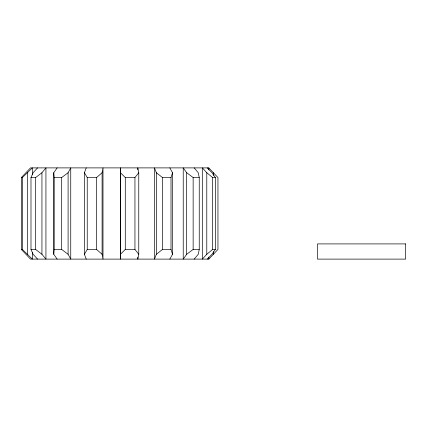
<?xml version="1.0" encoding="UTF-8"?>
<svg xmlns="http://www.w3.org/2000/svg" width="427" height="427" viewBox="0 0 427 427"><rect width="100%" height="100%" fill="white"/><g stroke="black" fill="none" stroke-linecap="round" stroke-linejoin="round"><path stroke-width="0.64" d="M120.446 254.284L120.403 259.109L120.403 167.891L120.446 254.284L125.287 249.453L134.948 249.453L138.764 254.284L137.782 259.109L137.782 257.113M57.138 259.109L53.754 254.284L54.128 249.453L54.128 177.547L53.754 172.716L57.138 167.891M102.096 172.716L102.998 167.891L102.998 259.109L102.096 254.284L102.096 172.716L96.561 177.547L87.236 177.547L84.418 172.716L86.227 167.891M194.205 167.891L198.24 172.716L199.244 177.547L199.244 249.453L198.24 254.284L194.205 259.109M169.813 259.109L172.529 254.284L171.008 249.453L171.008 177.547L172.529 172.716L169.813 167.891M156.351 254.284L154.467 259.109L154.467 167.891L156.351 172.716L156.351 254.284L162.473 249.453L171.008 249.453M37.565 259.109L33.119 254.284L30.99 249.453L30.99 177.547L33.119 172.716L37.565 167.891M54.128 177.547L61.691 177.547L68.096 172.716L70.743 167.891L70.743 259.109L68.096 254.284L61.691 249.453L54.128 249.453M86.227 259.109L84.418 254.284L87.236 249.453L87.236 177.547M207.244 167.891L211.984 172.716L215.368 177.547L215.368 249.453L211.984 254.284L207.244 259.109M199.244 249.453L193.143 249.453L186.674 254.284L183.231 259.109L183.231 167.891L186.674 172.716L193.143 177.547L199.244 177.547M134.948 249.453L134.948 177.547L138.764 172.716L137.782 167.891L137.782 169.887M30.99 177.547L35.644 177.547L41.942 172.716L45.935 167.891L45.935 259.109L41.942 254.284L35.644 249.453L30.99 249.453M21.35 177.547L30.488 167.891L208.808 167.891L217.951 177.547L217.951 249.453L208.808 259.109L30.488 259.109L21.35 249.453L21.35 177.547L22.385 177.547L32.351 167.891L32.351 174.552M215.368 249.453L212.625 249.453L206.785 254.284L202.313 259.109L202.313 167.891L206.785 172.716L212.625 177.547L215.368 177.547M120.446 172.716L125.287 177.547L134.948 177.547M156.351 172.716L162.473 177.547L171.008 177.547M21.35 249.453L22.385 249.453L32.351 259.109L32.351 252.448M87.236 249.453L96.561 249.453L102.096 254.284M213.639 172.716L213.639 175.369M213.639 251.631L213.639 254.284M212.625 177.547L212.625 249.453M208.808 167.891L208.808 169.887M208.808 257.113L208.808 259.109M206.785 172.716L206.785 254.284M193.143 177.547L193.143 249.453M186.674 172.716L186.674 254.284M172.529 172.716L172.529 254.284M162.473 177.547L162.473 249.453M138.764 172.716L138.764 254.284M125.287 177.547L125.287 249.453M96.561 177.547L96.561 249.453M84.418 172.716L84.418 254.284M68.096 172.716L68.096 254.284M61.691 177.547L61.691 249.453M53.754 172.716L53.754 254.284M41.942 172.716L41.942 254.284M35.644 177.547L35.644 249.453M27.622 172.716L27.622 254.284M22.385 177.547L22.385 249.453M405.65 243.908L317.474 243.908L317.474 259.109L405.65 259.109L405.65 243.908"/></g></svg>
